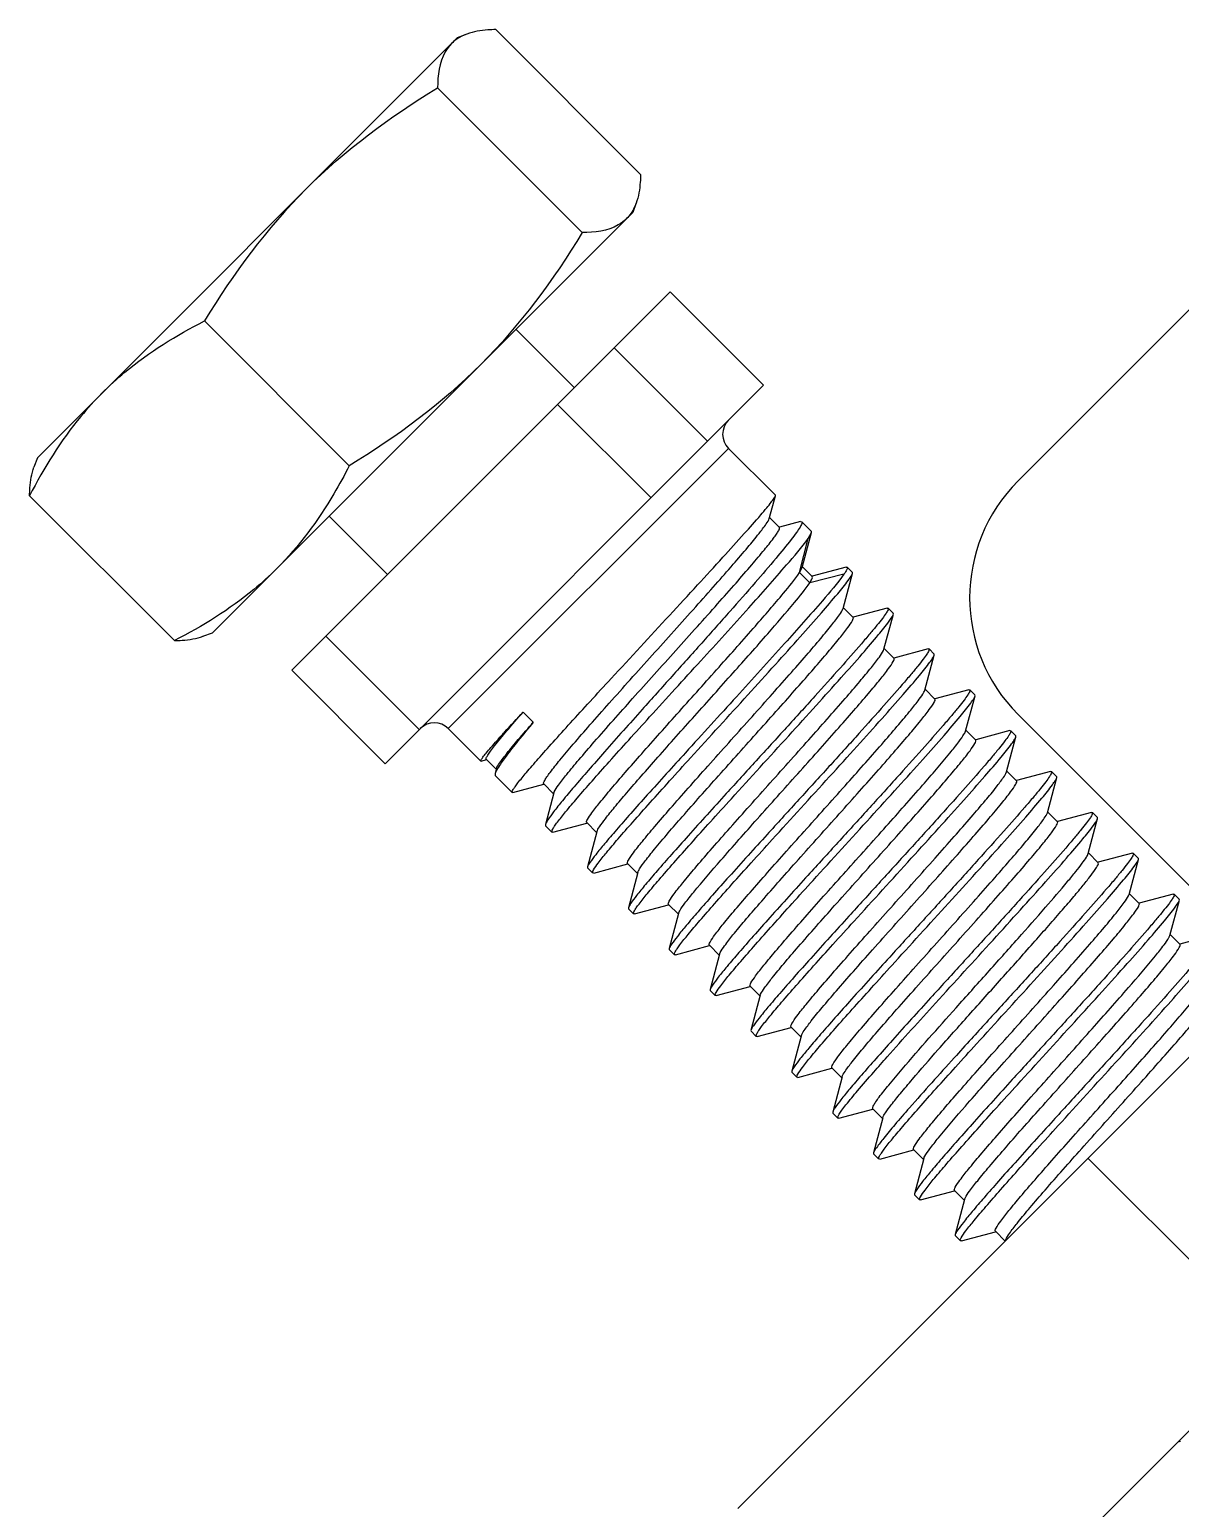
# Model space of a CAD drawing. Extents: x 1247970 to 1725648, y 860327 to 1277876.
# Drawn here: x 1336472.4 to 1336722.9, y 1202907.2 to 1203229.1 of the extents above; entities that cross this region are included whole.
import ezdxf

# ---------------------------------------------------------------- set-up
doc = ezdxf.new("R2010")
doc.units = 0
doc.header["$LTSCALE"] = 1000
doc.header["$MEASUREMENT"] = 0
doc.layers.get('0').update_dxf_attribs({"color": 254})
doc.layers.add('TK', color=4, linetype='Continuous')

# ---------------------------------------------------------------- blocks, each defined once
blk = doc.blocks.new('A$C63786A89')
at = {"linetype": 'Continuous'}
for p, q in [((3548.52, 10583.64), (3550.6, 10584.4)), ((3556.83, 10585.34), (3588.34, 10553.82)), ((3548.52, 10583.64), (3457.04, 10492.16)), ((3544.15, 10572.66), (3575.67, 10541.15)), ((3609.51, 10263.45), (3898.13, 10552.06)), ((3736.96, 10553.53), (3670.52, 10487.09)), ((3586.64, 10545.52), (3495.16, 10454.04)), ((3587.4, 10547.6), (3586.64, 10545.52)), ((3512.42, 10445.88), (3594.8, 10528.27)), ((3594.8, 10528.27), (3615.13, 10507.94)), ((3493.4, 10521.92), (3524.92, 10490.4)), ((3561.23, 10520.11), (3573.94, 10507.4)), ((3582.6, 10516.07), (3602.93, 10495.74)), ((3532.74, 10425.55), (3615.13, 10507.94)), ((3570.29, 10503.76), (3590.62, 10483.43)), ((3546.49, 10433.2), (3607.48, 10494.19)), ((3617.69, 10483.98), (3607.48, 10494.19)), ((3457.04, 10492.16), (3456.28, 10490.08)), ((3455.34, 10483.86), (3486.86, 10452.34)), ((3616.42, 10479.12), (3617.7, 10483.86)), ((3617.7, 10483.86), (3617.69, 10483.98)), ((3520.57, 10479.45), (3533.28, 10466.74)), ((3616.37, 10478.94), (3616.42, 10479.12)), ((3618.58, 10476.96), (3616.42, 10479.12)), ((3623.13, 10478.24), (3618.56, 10477.03)), ((3623.13, 10478.24), (3623.45, 10478.22)), ((3625.57, 10476.1), (3623.45, 10478.22)), ((3622.96, 10467.17), (3624.84, 10474.59)), ((3623.54, 10468.25), (3625.59, 10475.89)), ((3624.84, 10474.59), (3625.59, 10475.89)), ((3625.59, 10475.89), (3625.57, 10476.1)), ((3650.17, 10222.79), (3904.33, 10476.95)), ((3622.96, 10467.17), (3623.54, 10468.25)), ((3625.74, 10466.28), (3623.59, 10468.43)), ((3633.14, 10468.33), (3625.72, 10466.36)), ((3633.14, 10468.33), (3633.36, 10468.31)), ((3634.47, 10467.2), (3633.36, 10468.31)), ((3625.18, 10464.94), (3622.96, 10467.17)), ((3632.62, 10466.81), (3625.18, 10464.94)), ((3632.43, 10459.35), (3634.48, 10466.99)), ((3634.48, 10466.99), (3634.47, 10467.2)), ((3632.4, 10459.25), (3632.43, 10459.35)), ((3634.64, 10457.38), (3632.48, 10459.53)), ((3642.04, 10459.43), (3634.61, 10457.46)), ((3642.04, 10459.43), (3642.25, 10459.42)), ((3643.36, 10458.31), (3642.25, 10459.42)), ((3641.32, 10450.45), (3643.38, 10458.1)), ((3643.38, 10458.1), (3643.36, 10458.31)), ((3493.08, 10453.28), (3495.16, 10454.04)), ((3519.84, 10453.31), (3540.17, 10432.98)), ((3641.23, 10450.2), (3641.32, 10450.45)), ((3643.53, 10448.48), (3641.37, 10450.64)), ((3650.93, 10450.54), (3643.51, 10448.56)), ((3650.22, 10441.56), (3652.27, 10449.2)), ((3650.93, 10450.54), (3651.15, 10450.52)), ((3652.26, 10449.42), (3651.15, 10450.52)), ((3652.27, 10449.2), (3652.26, 10449.41)), ((3512.42, 10445.88), (3532.74, 10425.55)), ((3652.42, 10439.59), (3650.27, 10441.75)), ((3659.83, 10441.65), (3652.4, 10439.67)), ((3659.11, 10432.67), (3661.16, 10440.31)), ((3659.83, 10441.65), (3660.04, 10441.63)), ((3661.15, 10440.52), (3660.04, 10441.63)), ((3661.16, 10440.31), (3661.15, 10440.52)), ((3562.78, 10436.8), (3565, 10434.57)), ((3670.52, 10436.26), (3721.34, 10385.44)), ((3553.55, 10426.14), (3546.49, 10433.2)), ((3661.32, 10430.69), (3659.16, 10432.85)), ((3668.72, 10432.75), (3661.3, 10430.77)), ((3668.72, 10432.75), (3668.93, 10432.74)), ((3670.04, 10431.63), (3668.93, 10432.74)), ((3668.01, 10423.77), (3670.06, 10431.41)), ((3670.06, 10431.41), (3670.04, 10431.63)), ((3553.64, 10426.13), (3554.78, 10426.44)), ((3554.76, 10426.51), (3556.93, 10424.34)), ((3553.64, 10426.13), (3553.55, 10426.14)), ((3556.97, 10424.5), (3556.67, 10423.39)), ((3556.67, 10423.39), (3556.7, 10422.99)), ((3670.21, 10421.8), (3668.06, 10423.96)), ((3677.62, 10423.86), (3670.19, 10421.88)), ((3677.62, 10423.86), (3677.83, 10423.84)), ((3678.94, 10422.73), (3677.83, 10423.84)), ((3560.4, 10419.29), (3556.7, 10422.99)), ((3560.57, 10419.28), (3567.28, 10421.08)), ((3567.26, 10421.16), (3569.42, 10419)), ((3676.9, 10414.88), (3678.95, 10422.52)), ((3678.95, 10422.52), (3678.94, 10422.73)), ((3560.57, 10419.28), (3560.4, 10419.29)), ((3569.46, 10419.18), (3567.63, 10412.3)), ((3569.46, 10419.18), (3569.54, 10419.4)), ((3679.11, 10412.91), (3676.95, 10415.06)), ((3686.51, 10414.96), (3679.09, 10412.99)), ((3685.8, 10405.98), (3687.85, 10413.62)), ((3686.51, 10414.96), (3686.72, 10414.95)), ((3687.83, 10413.84), (3686.72, 10414.95)), ((3687.85, 10413.62), (3687.83, 10413.84)), ((3567.63, 10412.3), (3567.65, 10412.04)), ((3569.03, 10410.66), (3567.65, 10412.04)), ((3569.24, 10410.65), (3576.65, 10412.64)), ((3576.63, 10412.72), (3578.79, 10410.56)), ((3578.84, 10410.74), (3576.8, 10403.09)), ((3578.14, 10401.75), (3585.55, 10403.74)), ((3585.53, 10403.82), (3587.68, 10401.67)), ((3688, 10404.01), (3685.85, 10406.17)), ((3695.41, 10406.07), (3687.98, 10404.09)), ((3694.69, 10397.09), (3696.74, 10404.73)), ((3695.41, 10406.07), (3695.62, 10406.05)), ((3696.73, 10404.94), (3695.62, 10406.05)), ((3696.74, 10404.73), (3696.73, 10404.94)), ((3576.8, 10403.09), (3576.81, 10402.88)), ((3577.92, 10401.77), (3576.82, 10402.88)), ((3578.14, 10401.75), (3577.92, 10401.77)), ((3587.73, 10401.85), (3585.69, 10394.19)), ((3696.9, 10395.12), (3694.74, 10397.27)), ((3585.69, 10394.19), (3585.71, 10393.98)), ((3587.03, 10392.86), (3594.44, 10394.85)), ((3594.42, 10394.93), (3596.58, 10392.77)), ((3704.3, 10397.17), (3696.87, 10395.2)), ((3703.58, 10388.19), (3705.64, 10395.84)), ((3704.3, 10397.17), (3704.51, 10397.16)), ((3705.62, 10396.05), (3704.51, 10397.16)), ((3705.64, 10395.84), (3705.62, 10396.05)), ((3586.82, 10392.87), (3585.71, 10393.98)), ((3587.03, 10392.86), (3586.82, 10392.87)), ((3596.63, 10392.95), (3594.59, 10385.3)), ((3705.79, 10386.22), (3703.63, 10388.38)), ((3713.19, 10388.28), (3705.77, 10386.3)), ((3594.59, 10385.3), (3594.6, 10385.09)), ((3595.71, 10383.98), (3594.6, 10385.09)), ((3595.93, 10383.96), (3603.34, 10385.95)), ((3603.32, 10386.03), (3605.47, 10383.88)), ((3595.93, 10383.96), (3595.71, 10383.98)), ((3605.52, 10384.06), (3603.48, 10376.4)), ((3603.48, 10376.4), (3603.5, 10376.19)), ((3604.61, 10375.08), (3603.5, 10376.19)), ((3604.82, 10375.07), (3604.61, 10375.08)), ((3604.82, 10375.07), (3612.23, 10377.06)), ((3612.21, 10377.14), (3614.37, 10374.98)), ((3614.41, 10375.17), (3612.38, 10367.51)), ((3614.41, 10375.17), (3614.48, 10375.36)), ((3612.38, 10367.51), (3612.39, 10367.3)), ((3613.5, 10366.19), (3612.39, 10367.3)), ((3613.71, 10366.17), (3613.5, 10366.19)), ((3613.71, 10366.17), (3621.13, 10368.16)), ((3621.1, 10368.24), (3623.26, 10366.09)), ((3623.31, 10366.27), (3621.27, 10358.62)), ((3622.61, 10357.28), (3630.02, 10359.27)), ((3630, 10359.35), (3632.15, 10357.19)), ((3621.27, 10358.62), (3621.29, 10358.4)), ((3622.4, 10357.3), (3621.29, 10358.4)), ((3622.61, 10357.28), (3622.4, 10357.3)), ((3632.2, 10357.38), (3630.17, 10349.72)), ((3630.17, 10349.72), (3630.18, 10349.51)), ((3631.29, 10348.4), (3630.18, 10349.51)), ((3631.5, 10348.39), (3638.91, 10350.38)), ((3638.89, 10350.46), (3641.05, 10348.3)), ((3631.5, 10348.39), (3631.29, 10348.4)), ((3641.1, 10348.48), (3639.06, 10340.83)), ((3639.06, 10340.83), (3639.08, 10340.62)), ((3640.18, 10339.51), (3639.08, 10340.62)), ((3640.4, 10339.49), (3640.18, 10339.51)), ((3640.4, 10339.49), (3647.81, 10341.48)), ((3647.79, 10341.56), (3649.94, 10339.41)), ((3649.99, 10339.59), (3647.95, 10331.93)), ((3726.41, 10299.02), (3685.75, 10339.68)), ((3647.95, 10331.93), (3647.97, 10331.72)), ((3649.08, 10330.61), (3647.97, 10331.72)), ((3649.29, 10330.6), (3649.08, 10330.61)), ((3649.29, 10330.6), (3656.7, 10332.59)), ((3656.68, 10332.67), (3658.84, 10330.51)), ((3658.89, 10330.69), (3656.85, 10323.04)), ((3658.19, 10321.7), (3665.6, 10323.69)), ((3665.58, 10323.77), (3667.71, 10321.64)), ((3656.85, 10323.04), (3656.86, 10322.83)), ((3657.97, 10321.72), (3656.86, 10322.83)), ((3658.19, 10321.7), (3657.97, 10321.72)), ((3667.78, 10321.8), (3667.83, 10321.95)), ((3705.34, 10277.95), (3705.9, 10278.1))]:
    blk.add_line(p, q, dxfattribs=at)
for centre, radius, start, end in [((3610.53, 10497.24), 4.31, 135, 225), ((3695.93, 10461.68), 35.94, 135, 225), ((3543.44, 10430.15), 4.31, 45, 135)]:
    blk.add_arc(centre, radius, start, end, dxfattribs=at)
for points, knots in [([(3550.55, 10584.38), (3550.23, 10584.26), (3549, 10583.76), (3547.88, 10583), (3547.19, 10582.3)], [0, 0, 0, 0, 0.261173, 1, 1, 1, 1]), ([(3556.83, 10585.34), (3556.25, 10585.34), (3554.14, 10585.25), (3552, 10584.91), (3550.55, 10584.38)], [0, 0, 0, 0, 0.270862, 1, 1, 1, 1]), ([(3547.19, 10582.3), (3546.65, 10581.77), (3544.58, 10578.97), (3544.19, 10575.33), (3544.15, 10572.66)], [0, 0, 0, 0, 0.22235, 1, 1, 1, 1]), ([(3588.34, 10553.82), (3588.34, 10553.25), (3588.25, 10551.13), (3587.91, 10549), (3587.38, 10547.55)], [0, 0, 0, 0, 0.270862, 1, 1, 1, 1]), ([(3587.38, 10547.55), (3587.26, 10547.23), (3586.76, 10546), (3586, 10544.88), (3585.3, 10544.19)], [0, 0, 0, 0, 0.261173, 1, 1, 1, 1]), ([(3585.3, 10544.19), (3584.77, 10543.65), (3581.97, 10541.58), (3578.33, 10541.18), (3575.67, 10541.15)], [0, 0, 0, 0, 0.22235, 1, 1, 1, 1]), ([(3471.07, 10506.19), (3472.67, 10507.79), (3479.44, 10513.94), (3487.29, 10518.8), (3493.4, 10521.92)], [0, 0, 0, 0, 0.248254, 1, 1, 1, 1]), ([(3471.07, 10506.19), (3469.47, 10504.59), (3463.32, 10497.82), (3458.46, 10489.97), (3455.34, 10483.86)], [0, 0, 0, 0, 0.248254, 1, 1, 1, 1]), ([(3455.34, 10483.86), (3455.35, 10484.43), (3455.43, 10486.55), (3455.77, 10488.68), (3456.3, 10490.13)], [0, 0, 0, 0, 0.270862, 1, 1, 1, 1]), ([(3524.92, 10490.4), (3523.87, 10488.35), (3519.51, 10480.33), (3514.01, 10472.89), (3509.19, 10468.07)], [0, 0, 0, 0, 0.25305, 1, 1, 1, 1]), ([(3581.95, 10444.09), (3586.18, 10448.68), (3592.46, 10455.46), (3600.58, 10464.25), (3606.01, 10470.17), (3610.6, 10475.24), (3613.78, 10478.83), (3615.72, 10481.12), (3616.71, 10482.34), (3617.33, 10483.2), (3617.65, 10483.67), (3617.7, 10483.86)], [0, 0, 0, 0, 0.350119, 0.518183, 0.670792, 0.80069, 0.901712, 0.939847, 0.96911, 0.98919, 1, 1, 1, 1]), ([(3567.26, 10421.16), (3567.2, 10421.22), (3567.26, 10421.55), (3567.52, 10422.02), (3568.01, 10422.79), (3569.09, 10424.25), (3571.01, 10426.64), (3573.91, 10430.06), (3577.5, 10434.19), (3581.64, 10438.86), (3586.16, 10443.91), (3592.45, 10450.91), (3598.66, 10457.81), (3604.54, 10464.41), (3608.33, 10468.72), (3611.48, 10472.4), (3613.92, 10475.31), (3615.45, 10477.39), (3616.25, 10478.5), (3616.37, 10478.94)], [0, 0, 0, 0, 0.003459, 0.010831, 0.022552, 0.038611, 0.0832, 0.143022, 0.215863, 0.299017, 0.389412, 0.483732, 0.670424, 0.756089, 0.83251, 0.897021, 0.947417, 0.982048, 1, 1, 1, 1]), ([(3623.45, 10478.22), (3623.54, 10478.13), (3623.4, 10477.62), (3622.99, 10476.92), (3622.2, 10475.73), (3620.49, 10473.47), (3617.48, 10469.82), (3613.02, 10464.62), (3607.61, 10458.48), (3601.55, 10451.68), (3595.17, 10444.57), (3590.85, 10439.75), (3588.69, 10437.35)], [0, 0, 0, 0, 0.00729, 0.023491, 0.049387, 0.084832, 0.182679, 0.312272, 0.467071, 0.639216, 0.819925, 1, 1, 1, 1]), ([(3569.54, 10419.4), (3569.77, 10419.92), (3570.69, 10421.2), (3572.49, 10423.52), (3575.12, 10426.66), (3579.88, 10432.17), (3586.94, 10440.1), (3594.45, 10448.44), (3600.63, 10455.31), (3605, 10460.2), (3608.96, 10464.68), (3612.36, 10468.6), (3615.09, 10471.83), (3616.88, 10474.07), (3617.89, 10475.44), (3618.34, 10476.16), (3618.58, 10476.59), (3618.64, 10476.9), (3618.58, 10476.96)], [0, 0, 0, 0, 0.022597, 0.061854, 0.116478, 0.184513, 0.350625, 0.536644, 0.628982, 0.71656, 0.796358, 0.86566, 0.922145, 0.963971, 0.978972, 0.989897, 0.996763, 1, 1, 1, 1]), ([(3590.32, 10435.72), (3594.03, 10439.79), (3601.24, 10447.7), (3611.24, 10458.68), (3619.06, 10467.55), (3623.41, 10472.57), (3624.84, 10474.59)], [0, 0, 0, 0, 0.317573, 0.617842, 0.85691, 1, 1, 1, 1]), ([(3633.36, 10468.31), (3633.47, 10468.2), (3633.1, 10467.52), (3632.86, 10467.14), (3632.62, 10466.81)], [0, 0, 0, 0, 0.284271, 1, 1, 1, 1]), ([(3509.19, 10468.07), (3507.59, 10466.47), (3500.82, 10460.31), (3492.97, 10455.46), (3486.86, 10452.34)], [0, 0, 0, 0, 0.248254, 1, 1, 1, 1]), ([(3576.63, 10412.72), (3576.58, 10412.77), (3576.61, 10413.05), (3576.97, 10413.75), (3577.96, 10415.18), (3579.69, 10417.36), (3582.12, 10420.29), (3585.16, 10423.82), (3588.71, 10427.86), (3592.64, 10432.29), (3598.26, 10438.58), (3605.21, 10446.33), (3612.82, 10454.87), (3618.69, 10461.7), (3621.91, 10465.58), (3622.96, 10467.17)], [0, 0, 0, 0, 0.003229, 0.009818, 0.034461, 0.074131, 0.127679, 0.193435, 0.269313, 0.352894, 0.44151, 0.62244, 0.789143, 0.920497, 1, 1, 1, 1]), ([(3578.84, 10410.74), (3578.94, 10411.13), (3579.59, 10412.09), (3580.87, 10413.85), (3582.88, 10416.31), (3585.48, 10419.39), (3588.62, 10423.01), (3593.56, 10428.61), (3600.24, 10436.09), (3608.25, 10445.03), (3615.53, 10453.21), (3621.12, 10459.73), (3624.18, 10463.43), (3625.18, 10464.94)], [0, 0, 0, 0, 0.016663, 0.047692, 0.09239, 0.149487, 0.2173, 0.293813, 0.463619, 0.63876, 0.798451, 0.923769, 1, 1, 1, 1]), ([(3632.62, 10466.81), (3631.19, 10464.78), (3626.85, 10459.76), (3619.03, 10450.9), (3609.03, 10439.92), (3601.81, 10432), (3598.11, 10427.93)], [0, 0, 0, 0, 0.14309, 0.382158, 0.682427, 1, 1, 1, 1]), ([(3599.22, 10426.82), (3603.38, 10431.4), (3609.55, 10438.16), (3617.53, 10446.94), (3622.87, 10452.88), (3627.41, 10458), (3630.89, 10462.08), (3633.08, 10464.74), (3634.11, 10466.25), (3634.42, 10466.78), (3634.48, 10466.99)], [0, 0, 0, 0, 0.346732, 0.513455, 0.665275, 0.795127, 0.896989, 0.966206, 0.987594, 1, 1, 1, 1]), ([(3625.18, 10464.94), (3625.37, 10465.23), (3625.59, 10465.58), (3625.85, 10466.17), (3625.74, 10466.28)], [0, 0, 0, 0, 0.705651, 1, 1, 1, 1]), ([(3585.53, 10403.82), (3585.47, 10403.88), (3585.52, 10404.19), (3585.92, 10404.94), (3587.03, 10406.52), (3588.95, 10408.92), (3591.64, 10412.13), (3594.97, 10415.98), (3598.84, 10420.37), (3603.08, 10425.13), (3609.03, 10431.79), (3614.95, 10438.39), (3620.59, 10444.74), (3624.28, 10448.95), (3627.38, 10452.57), (3629.81, 10455.49), (3631.41, 10457.62), (3632.23, 10458.78), (3632.4, 10459.25)], [0, 0, 0, 0, 0.003422, 0.010566, 0.037398, 0.080541, 0.138586, 0.209513, 0.290822, 0.379637, 0.472809, 0.658962, 0.745341, 0.823107, 0.88951, 0.942219, 0.979421, 1, 1, 1, 1]), ([(3642.25, 10459.42), (3642.34, 10459.33), (3642.13, 10458.85), (3641.73, 10458.2), (3640.88, 10457.03), (3639.72, 10455.57), (3638.19, 10453.73), (3635.55, 10450.63), (3631.55, 10446.09), (3626.08, 10440.01), (3619.97, 10433.27), (3613.53, 10426.21), (3609.17, 10421.43), (3607, 10419.04)], [0, 0, 0, 0, 0.006655, 0.022604, 0.048376, 0.083764, 0.128363, 0.181623, 0.311335, 0.466328, 0.638709, 0.819671, 1, 1, 1, 1]), ([(3588.13, 10402.65), (3588.51, 10403.26), (3589.58, 10404.7), (3592.63, 10408.5), (3597.97, 10414.66), (3605.56, 10423.21), (3612.58, 10431.03), (3618.27, 10437.4), (3622.28, 10441.91), (3625.9, 10446.03), (3629, 10449.64), (3631.49, 10452.63), (3633.27, 10454.86), (3634.28, 10456.33), (3634.65, 10457.04), (3634.69, 10457.32), (3634.64, 10457.38)], [0, 0, 0, 0, 0.029846, 0.074702, 0.203394, 0.369574, 0.551671, 0.641288, 0.726015, 0.803077, 0.869958, 0.924482, 0.964905, 0.990021, 0.99673, 1, 1, 1, 1]), ([(3608.11, 10417.93), (3612.27, 10422.5), (3618.44, 10429.26), (3626.42, 10438.05), (3631.77, 10443.99), (3636.3, 10449.11), (3639.79, 10453.18), (3641.97, 10455.85), (3643.01, 10457.35), (3643.32, 10457.88), (3643.38, 10458.1)], [0, 0, 0, 0, 0.346732, 0.513452, 0.665274, 0.79513, 0.896993, 0.966207, 0.987594, 1, 1, 1, 1]), ([(3486.86, 10452.34), (3487.43, 10452.34), (3489.55, 10452.43), (3491.68, 10452.77), (3493.13, 10453.3)], [0, 0, 0, 0, 0.270862, 1, 1, 1, 1]), ([(3594.42, 10394.93), (3594.36, 10394.98), (3594.41, 10395.29), (3594.81, 10396.03), (3595.89, 10397.57), (3597.77, 10399.93), (3600.4, 10403.08), (3603.67, 10406.86), (3607.47, 10411.17), (3611.65, 10415.87), (3617.53, 10422.45), (3624.67, 10430.41), (3631.37, 10437.96), (3635.88, 10443.22), (3638.39, 10446.21), (3640.11, 10448.45), (3640.99, 10449.69), (3641.23, 10450.2)], [0, 0, 0, 0, 0.003379, 0.010396, 0.036736, 0.079099, 0.136135, 0.205904, 0.286001, 0.373651, 0.465813, 0.650831, 0.815583, 0.883085, 0.937444, 0.976819, 1, 1, 1, 1]), ([(3651.15, 10450.52), (3651.23, 10450.44), (3651.03, 10449.95), (3650.62, 10449.3), (3649.78, 10448.14), (3648.62, 10446.68), (3647.09, 10444.83), (3644.44, 10441.74), (3640.44, 10437.2), (3634.98, 10431.11), (3628.86, 10424.37), (3622.42, 10417.31), (3618.07, 10412.53), (3615.9, 10410.14)], [0, 0, 0, 0, 0.006651, 0.022595, 0.048362, 0.083745, 0.12834, 0.1816, 0.311315, 0.466314, 0.638697, 0.819663, 1, 1, 1, 1]), ([(3617.01, 10409.03), (3621.17, 10413.61), (3627.34, 10420.37), (3635.31, 10429.15), (3640.66, 10435.1), (3645.2, 10440.22), (3648.68, 10444.29), (3650.86, 10446.95), (3651.9, 10448.46), (3652.21, 10448.99), (3652.27, 10449.2)], [0, 0, 0, 0, 0.346742, 0.513465, 0.665282, 0.795135, 0.896996, 0.966208, 0.987595, 1, 1, 1, 1]), ([(3596.89, 10393.53), (3597.22, 10394.1), (3598.21, 10395.47), (3601.15, 10399.17), (3606.43, 10405.26), (3614.01, 10413.82), (3621.07, 10421.69), (3626.84, 10428.14), (3630.91, 10432.72), (3634.6, 10436.92), (3637.77, 10440.59), (3640.31, 10443.64), (3642.13, 10445.92), (3643.16, 10447.41), (3643.54, 10448.13), (3643.59, 10448.43), (3643.53, 10448.48)], [0, 0, 0, 0, 0.027356, 0.070178, 0.196347, 0.362014, 0.545205, 0.635768, 0.721577, 0.799762, 0.86771, 0.923162, 0.964301, 0.989868, 0.99669, 1, 1, 1, 1]), ([(3560.4, 10419.29), (3560.35, 10419.34), (3560.43, 10419.61), (3560.65, 10419.99), (3561.08, 10420.63), (3562.02, 10421.86), (3563.7, 10423.89), (3566.26, 10426.83), (3569.47, 10430.44), (3573.24, 10434.6), (3577.46, 10439.22), (3580.42, 10442.43), (3581.95, 10444.09)], [0, 0, 0, 0, 0.006349, 0.020563, 0.043389, 0.074837, 0.162857, 0.282397, 0.430243, 0.602357, 0.794039, 1, 1, 1, 1]), ([(3603.32, 10386.03), (3603.26, 10386.09), (3603.3, 10386.39), (3603.69, 10387.11), (3604.74, 10388.63), (3606.58, 10390.94), (3609.16, 10394.03), (3612.37, 10397.74), (3616.1, 10401.98), (3620.21, 10406.61), (3626.03, 10413.11), (3633.12, 10421.02), (3639.81, 10428.56), (3644.38, 10433.85), (3646.95, 10436.92), (3648.78, 10439.25), (3649.74, 10440.57), (3650.03, 10441.12)], [0, 0, 0, 0, 0.003336, 0.010233, 0.036096, 0.077704, 0.133763, 0.202409, 0.281328, 0.367844, 0.459022, 0.642919, 0.808241, 0.876802, 0.932761, 0.974256, 1, 1, 1, 1]), ([(3605.67, 10384.43), (3605.95, 10384.96), (3606.87, 10386.26), (3608.67, 10388.56), (3611.22, 10391.6), (3615.77, 10396.88), (3622.46, 10404.42), (3629.57, 10412.35), (3635.41, 10418.88), (3639.55, 10423.53), (3643.3, 10427.8), (3646.53, 10431.54), (3649.13, 10434.65), (3650.98, 10436.98), (3652.05, 10438.5), (3652.44, 10439.23), (3652.48, 10439.53), (3652.42, 10439.59)], [0, 0, 0, 0, 0.024821, 0.065556, 0.120941, 0.189123, 0.354243, 0.538544, 0.630075, 0.716999, 0.796339, 0.865388, 0.921797, 0.963675, 0.989709, 0.996648, 1, 1, 1, 1]), ([(3660.04, 10441.63), (3660.12, 10441.55), (3659.92, 10441.06), (3659.51, 10440.41), (3658.67, 10439.24), (3657.51, 10437.78), (3655.98, 10435.94), (3653.34, 10432.84), (3649.33, 10428.3), (3643.87, 10422.22), (3637.75, 10415.48), (3631.32, 10408.42), (3626.96, 10403.64), (3624.79, 10401.25)], [0, 0, 0, 0, 0.006667, 0.022629, 0.048411, 0.083806, 0.128409, 0.181673, 0.311386, 0.466369, 0.638735, 0.819685, 1, 1, 1, 1]), ([(3625.9, 10400.14), (3630.06, 10404.71), (3636.23, 10411.48), (3644.21, 10420.26), (3649.56, 10426.2), (3654.09, 10431.32), (3657.58, 10435.4), (3659.76, 10438.06), (3660.8, 10439.57), (3661.11, 10440.09), (3661.16, 10440.31)], [0, 0, 0, 0, 0.346729, 0.513452, 0.665273, 0.795127, 0.896989, 0.966206, 0.987594, 1, 1, 1, 1]), ([(3553.55, 10426.14), (3553.49, 10426.2), (3553.75, 10426.58), (3554.07, 10427.07), (3554.85, 10428.01), (3555.87, 10429.2), (3557.21, 10430.72), (3559.53, 10433.29), (3561.43, 10435.34), (3562.78, 10436.8)], [0, 0, 0, 0, 0.018878, 0.068916, 0.150826, 0.263937, 0.407062, 0.578714, 1, 1, 1, 1]), ([(3554.76, 10426.51), (3554.69, 10426.58), (3554.82, 10426.97), (3555.13, 10427.5), (3555.76, 10428.42), (3557.11, 10430.16), (3559.48, 10433.01), (3561.57, 10435.42), (3562.78, 10436.8)], [0, 0, 0, 0, 0.022497, 0.073733, 0.155945, 0.268763, 0.581618, 1, 1, 1, 1]), ([(3588.69, 10437.35), (3585.96, 10434.29), (3582.03, 10429.89), (3577.1, 10424.27), (3574.03, 10420.72), (3571.51, 10417.71), (3569.58, 10415.33), (3568.35, 10413.61), (3567.73, 10412.67), (3567.63, 10412.3)], [0, 0, 0, 0, 0.375078, 0.540028, 0.684568, 0.805261, 0.899295, 0.964563, 1, 1, 1, 1]), ([(3565, 10434.57), (3563.88, 10433.23), (3561.88, 10430.8), (3559.31, 10427.57), (3557.65, 10425.22), (3556.81, 10423.91), (3556.67, 10423.39)], [0, 0, 0, 0, 0.376713, 0.674345, 0.883812, 1, 1, 1, 1]), ([(3556.97, 10424.5), (3557.09, 10424.94), (3557.91, 10426.05), (3559.47, 10428.14), (3561.97, 10431.09), (3563.91, 10433.32), (3565, 10434.57)], [0, 0, 0, 0, 0.105343, 0.311665, 0.613119, 1, 1, 1, 1]), ([(3569.03, 10410.66), (3568.98, 10410.71), (3569.03, 10411), (3569.25, 10411.39), (3569.67, 10412.04), (3570.59, 10413.3), (3572.24, 10415.35), (3574.77, 10418.33), (3577.95, 10421.96), (3581.68, 10426.16), (3585.87, 10430.81), (3588.8, 10434.04), (3590.32, 10435.72)], [0, 0, 0, 0, 0.006771, 0.021181, 0.04412, 0.075632, 0.16369, 0.283183, 0.430908, 0.602844, 0.794296, 1, 1, 1, 1]), ([(3668.93, 10432.74), (3669.02, 10432.65), (3668.81, 10432.16), (3668.41, 10431.51), (3667.57, 10430.35), (3666.4, 10428.89), (3664.88, 10427.04), (3662.23, 10423.95), (3658.23, 10419.41), (3652.76, 10413.32), (3646.65, 10406.58), (3640.21, 10399.52), (3635.86, 10394.74), (3633.69, 10392.35)], [0, 0, 0, 0, 0.006649, 0.022593, 0.04836, 0.083744, 0.12834, 0.181598, 0.311311, 0.466309, 0.638695, 0.819663, 1, 1, 1, 1]), ([(3612.21, 10377.14), (3612.15, 10377.19), (3612.19, 10377.48), (3612.57, 10378.2), (3613.6, 10379.68), (3615.4, 10381.95), (3617.92, 10384.98), (3621.07, 10388.62), (3624.73, 10392.79), (3628.78, 10397.35), (3634.52, 10403.77), (3641.57, 10411.62), (3649.16, 10420.18), (3654.45, 10426.3), (3657.44, 10430.03), (3658.46, 10431.43), (3658.8, 10432.02)], [0, 0, 0, 0, 0.003295, 0.010076, 0.035478, 0.076355, 0.131468, 0.199026, 0.276801, 0.362215, 0.452433, 0.635226, 0.801083, 0.928174, 0.971737, 1, 1, 1, 1]), ([(3614.48, 10375.36), (3614.7, 10375.86), (3615.56, 10377.07), (3617.24, 10379.27), (3619.71, 10382.24), (3624.21, 10387.48), (3630.91, 10395.04), (3638.06, 10403.01), (3643.97, 10409.62), (3648.18, 10414.34), (3652, 10418.68), (3655.29, 10422.49), (3657.95, 10425.66), (3659.84, 10428.03), (3660.93, 10429.59), (3661.33, 10430.33), (3661.38, 10430.64), (3661.32, 10430.69)], [0, 0, 0, 0, 0.022244, 0.060839, 0.114606, 0.181715, 0.346252, 0.531679, 0.624204, 0.712272, 0.792803, 0.862987, 0.920385, 0.963027, 0.989543, 0.996606, 1, 1, 1, 1]), ([(3634.8, 10391.24), (3638.95, 10395.82), (3645.13, 10402.58), (3653.1, 10411.36), (3658.45, 10417.31), (3662.99, 10422.43), (3666.47, 10426.5), (3668.65, 10429.17), (3669.69, 10430.67), (3670, 10431.2), (3670.06, 10431.41)], [0, 0, 0, 0, 0.346736, 0.513457, 0.665278, 0.795134, 0.896995, 0.966207, 0.987595, 1, 1, 1, 1]), ([(3658.8, 10432.02), (3658.84, 10432.08), (3658.96, 10432.29), (3659.07, 10432.51), (3659.11, 10432.67)], [0, 0, 0, 0, 0.314049, 1, 1, 1, 1]), ([(3598.11, 10427.93), (3595.34, 10424.88), (3591.35, 10420.48), (3586.35, 10414.87), (3583.24, 10411.34), (3580.7, 10408.36), (3578.75, 10406.01), (3577.52, 10404.34), (3576.89, 10403.44), (3576.8, 10403.09)], [0, 0, 0, 0, 0.377471, 0.543197, 0.688119, 0.808734, 0.902176, 0.966298, 1, 1, 1, 1]), ([(3577.92, 10401.77), (3577.87, 10401.82), (3577.93, 10402.1), (3578.3, 10402.78), (3579.34, 10404.23), (3581.13, 10406.45), (3583.66, 10409.43), (3586.84, 10413.07), (3590.58, 10417.26), (3594.76, 10421.91), (3597.7, 10425.15), (3599.22, 10426.82)], [0, 0, 0, 0, 0.006752, 0.02114, 0.075534, 0.163574, 0.283062, 0.430797, 0.602759, 0.794252, 1, 1, 1, 1]), ([(3621.1, 10368.24), (3621.04, 10368.3), (3621.1, 10368.62), (3621.51, 10369.38), (3622.63, 10370.98), (3624.58, 10373.41), (3627.31, 10376.66), (3630.69, 10380.56), (3634.6, 10385), (3638.89, 10389.82), (3644.89, 10396.52), (3650.84, 10403.16), (3656.49, 10409.53), (3660.16, 10413.72), (3663.22, 10417.31), (3665.6, 10420.17), (3667.11, 10422.23), (3667.89, 10423.33), (3668.01, 10423.77)], [0, 0, 0, 0, 0.003453, 0.010691, 0.037881, 0.081592, 0.14037, 0.212138, 0.294327, 0.383985, 0.477885, 0.664852, 0.751185, 0.82854, 0.894141, 0.945651, 0.981282, 1, 1, 1, 1]), ([(3677.83, 10423.84), (3677.91, 10423.76), (3677.71, 10423.27), (3677.3, 10422.62), (3676.46, 10421.46), (3675.3, 10419.99), (3673.77, 10418.15), (3671.13, 10415.06), (3667.12, 10410.52), (3661.66, 10404.43), (3655.54, 10397.69), (3649.11, 10390.63), (3644.75, 10385.85), (3642.58, 10383.46)], [0, 0, 0, 0, 0.006656, 0.022605, 0.048376, 0.083762, 0.128359, 0.181619, 0.311334, 0.466329, 0.638707, 0.819669, 1, 1, 1, 1]), ([(3623.31, 10366.27), (3623.43, 10366.71), (3624.21, 10367.82), (3625.71, 10369.87), (3628.09, 10372.73), (3631.15, 10376.32), (3634.82, 10380.5), (3640.47, 10386.88), (3646.42, 10393.52), (3652.42, 10400.22), (3656.71, 10405.04), (3660.62, 10409.48), (3664, 10413.38), (3666.73, 10416.63), (3668.68, 10419.07), (3669.81, 10420.67), (3670.22, 10421.43), (3670.27, 10421.74), (3670.21, 10421.8)], [0, 0, 0, 0, 0.01868, 0.054278, 0.105764, 0.171349, 0.248696, 0.335028, 0.522011, 0.615926, 0.705601, 0.787809, 0.859594, 0.918387, 0.96211, 0.989307, 0.996546, 1, 1, 1, 1]), ([(3643.69, 10382.35), (3647.85, 10386.93), (3654.02, 10393.69), (3662, 10402.47), (3667.34, 10408.41), (3671.88, 10413.53), (3675.37, 10417.61), (3677.55, 10420.27), (3678.58, 10421.78), (3678.9, 10422.31), (3678.95, 10422.52)], [0, 0, 0, 0, 0.346741, 0.513465, 0.665282, 0.795133, 0.896994, 0.966208, 0.987595, 1, 1, 1, 1]), ([(3607, 10419.04), (3604.23, 10415.99), (3600.25, 10411.59), (3595.24, 10405.98), (3592.13, 10402.44), (3589.59, 10399.46), (3587.64, 10397.12), (3586.42, 10395.45), (3585.79, 10394.55), (3585.69, 10394.19)], [0, 0, 0, 0, 0.377475, 0.543201, 0.68812, 0.808733, 0.902175, 0.966298, 1, 1, 1, 1]), ([(3586.82, 10392.87), (3586.77, 10392.93), (3586.82, 10393.21), (3587.04, 10393.6), (3587.46, 10394.26), (3588.38, 10395.51), (3590.03, 10397.56), (3592.56, 10400.54), (3595.73, 10404.17), (3599.47, 10408.37), (3603.66, 10413.02), (3606.59, 10416.25), (3608.11, 10417.93)], [0, 0, 0, 0, 0.006766, 0.021171, 0.044105, 0.075616, 0.163673, 0.283167, 0.430893, 0.602828, 0.794287, 1, 1, 1, 1]), ([(3630, 10359.35), (3629.94, 10359.41), (3629.99, 10359.72), (3630.4, 10360.48), (3631.53, 10362.08), (3633.48, 10364.52), (3636.21, 10367.77), (3639.59, 10371.67), (3643.5, 10376.11), (3647.79, 10380.92), (3653.79, 10387.63), (3659.74, 10394.27), (3665.39, 10400.64), (3669.05, 10404.83), (3672.11, 10408.42), (3674.49, 10411.28), (3676, 10413.33), (3676.78, 10414.44), (3676.9, 10414.88)], [0, 0, 0, 0, 0.003453, 0.010691, 0.03788, 0.081592, 0.14037, 0.212137, 0.294327, 0.383985, 0.477885, 0.664852, 0.751185, 0.82854, 0.894141, 0.945652, 0.981282, 1, 1, 1, 1]), ([(3686.72, 10414.95), (3686.81, 10414.86), (3686.6, 10414.37), (3686.2, 10413.72), (3685.35, 10412.56), (3684.19, 10411.1), (3682.66, 10409.25), (3680.02, 10406.16), (3676.02, 10401.62), (3670.55, 10395.53), (3664.44, 10388.79), (3658, 10381.73), (3653.65, 10376.95), (3651.48, 10374.57)], [0, 0, 0, 0, 0.006666, 0.022627, 0.048408, 0.083802, 0.128406, 0.181669, 0.311381, 0.466364, 0.638732, 0.819683, 1, 1, 1, 1]), ([(3652.58, 10373.46), (3656.74, 10378.03), (3662.92, 10384.79), (3670.89, 10393.57), (3676.24, 10399.52), (3680.78, 10404.64), (3684.26, 10408.71), (3686.44, 10411.38), (3687.48, 10412.88), (3687.79, 10413.41), (3687.85, 10413.62)], [0, 0, 0, 0, 0.346729, 0.51345, 0.665272, 0.795127, 0.896989, 0.966206, 0.987594, 1, 1, 1, 1]), ([(3569.24, 10410.65), (3569.2, 10410.63), (3569.13, 10410.62), (3569.05, 10410.64), (3569.03, 10410.66)], [0, 0, 0, 0, 0.601135, 1, 1, 1, 1]), ([(3632.2, 10357.38), (3632.32, 10357.82), (3633.1, 10358.92), (3634.61, 10360.97), (3636.99, 10363.83), (3640.04, 10367.42), (3643.71, 10371.61), (3649.36, 10377.98), (3655.31, 10384.62), (3661.31, 10391.33), (3665.6, 10396.15), (3669.52, 10400.59), (3672.9, 10404.49), (3675.63, 10407.74), (3677.58, 10410.17), (3678.7, 10411.77), (3679.11, 10412.53), (3679.17, 10412.85), (3679.11, 10412.91)], [0, 0, 0, 0, 0.01868, 0.054279, 0.105765, 0.171349, 0.248696, 0.335028, 0.522011, 0.615926, 0.705601, 0.787809, 0.859593, 0.918386, 0.962109, 0.989307, 0.996546, 1, 1, 1, 1]), ([(3615.9, 10410.14), (3613.13, 10407.09), (3609.14, 10402.69), (3604.14, 10397.09), (3601.03, 10393.55), (3598.48, 10390.57), (3596.54, 10388.22), (3595.31, 10386.55), (3594.68, 10385.65), (3594.59, 10385.3)], [0, 0, 0, 0, 0.377469, 0.54319, 0.688109, 0.808726, 0.902172, 0.966298, 1, 1, 1, 1]), ([(3595.71, 10383.98), (3595.66, 10384.03), (3595.72, 10384.31), (3595.93, 10384.71), (3596.35, 10385.36), (3597.27, 10386.62), (3598.92, 10388.67), (3601.45, 10391.64), (3604.63, 10395.28), (3608.37, 10399.48), (3612.55, 10404.13), (3615.49, 10407.36), (3617.01, 10409.03)], [0, 0, 0, 0, 0.006767, 0.021173, 0.044108, 0.075618, 0.163672, 0.283161, 0.430888, 0.602828, 0.79429, 1, 1, 1, 1]), ([(3645.29, 10359.08), (3649.14, 10363.58), (3655.35, 10370.54), (3663.8, 10379.98), (3670.31, 10387.26), (3676.15, 10393.86), (3680.36, 10398.73), (3683, 10401.94), (3684.38, 10403.7), (3685.28, 10404.98), (3685.72, 10405.69), (3685.8, 10405.98)], [0, 0, 0, 0, 0.286554, 0.451144, 0.612857, 0.758908, 0.877771, 0.923988, 0.960141, 0.985576, 1, 1, 1, 1]), ([(3647.52, 10356.86), (3649.37, 10359.03), (3653.46, 10363.7), (3659.96, 10370.99), (3666.87, 10378.69), (3673.56, 10386.19), (3678.72, 10392.04), (3682.27, 10396.16), (3684.39, 10398.69), (3686.01, 10400.71), (3687.22, 10402.32), (3687.79, 10403.22), (3688.12, 10403.9), (3688, 10404.01)], [0, 0, 0, 0, 0.137738, 0.299104, 0.470269, 0.636529, 0.783614, 0.845932, 0.898929, 0.941483, 0.972724, 0.99211, 1, 1, 1, 1]), ([(3695.62, 10406.05), (3695.7, 10405.97), (3695.5, 10405.48), (3695.09, 10404.83), (3694.25, 10403.67), (3693.09, 10402.21), (3691.56, 10400.36), (3688.92, 10397.27), (3684.91, 10392.73), (3679.45, 10386.64), (3673.33, 10379.9), (3666.9, 10372.84), (3662.54, 10368.06), (3660.37, 10365.67)], [0, 0, 0, 0, 0.006647, 0.022588, 0.048354, 0.083736, 0.128331, 0.181588, 0.311302, 0.466302, 0.63869, 0.81966, 1, 1, 1, 1]), ([(3661.48, 10364.56), (3665.64, 10369.14), (3671.81, 10375.9), (3679.79, 10384.68), (3685.13, 10390.62), (3689.67, 10395.74), (3693.15, 10399.82), (3695.34, 10402.48), (3696.37, 10403.99), (3696.68, 10404.52), (3696.74, 10404.73)], [0, 0, 0, 0, 0.346739, 0.513462, 0.665282, 0.795137, 0.896997, 0.966208, 0.987595, 1, 1, 1, 1]), ([(3587.73, 10401.85), (3587.75, 10401.9), (3587.85, 10402.18), (3588, 10402.44), (3588.13, 10402.65)], [0, 0, 0, 0, 0.179935, 1, 1, 1, 1]), ([(3624.79, 10401.25), (3622.02, 10398.2), (3618.04, 10393.8), (3613.03, 10388.19), (3609.92, 10384.65), (3607.38, 10381.67), (3605.43, 10379.33), (3604.21, 10377.66), (3603.58, 10376.76), (3603.48, 10376.4)], [0, 0, 0, 0, 0.377473, 0.543199, 0.688121, 0.808735, 0.902176, 0.966298, 1, 1, 1, 1]), ([(3604.61, 10375.08), (3604.55, 10375.14), (3604.61, 10375.42), (3604.99, 10376.1), (3606.02, 10377.55), (3607.81, 10379.76), (3610.34, 10382.75), (3613.52, 10386.38), (3617.26, 10390.58), (3621.45, 10395.23), (3624.38, 10398.47), (3625.9, 10400.14)], [0, 0, 0, 0, 0.006751, 0.021138, 0.075529, 0.16357, 0.28306, 0.430795, 0.602757, 0.794251, 1, 1, 1, 1]), ([(3647.79, 10341.56), (3647.73, 10341.62), (3647.78, 10341.92), (3648.17, 10342.66), (3649.24, 10344.19), (3651.11, 10346.54), (3653.73, 10349.67), (3656.98, 10353.43), (3660.76, 10357.73), (3664.92, 10362.4), (3670.79, 10368.96), (3677.91, 10376.91), (3684.61, 10384.46), (3689.14, 10389.72), (3691.66, 10392.74), (3693.42, 10395), (3694.32, 10396.27), (3694.57, 10396.79)], [0, 0, 0, 0, 0.003367, 0.010351, 0.036559, 0.078715, 0.135482, 0.204942, 0.284715, 0.372053, 0.463946, 0.648657, 0.813568, 0.881362, 0.93616, 0.976118, 1, 1, 1, 1]), ([(3650.22, 10340.1), (3650.53, 10340.66), (3651.51, 10342.01), (3654.42, 10345.68), (3659.67, 10351.76), (3667.25, 10360.32), (3674.33, 10368.2), (3680.12, 10374.68), (3684.21, 10379.28), (3687.91, 10383.49), (3691.1, 10387.18), (3693.66, 10390.25), (3695.48, 10392.54), (3696.53, 10394.04), (3696.91, 10394.77), (3696.95, 10395.06), (3696.9, 10395.12)], [0, 0, 0, 0, 0.026671, 0.06893, 0.194398, 0.35992, 0.543412, 0.634236, 0.720346, 0.798842, 0.867086, 0.922795, 0.964133, 0.989825, 0.996679, 1, 1, 1, 1]), ([(3704.51, 10397.16), (3704.6, 10397.07), (3704.39, 10396.59), (3703.99, 10395.94), (3703.14, 10394.77), (3701.98, 10393.31), (3700.45, 10391.47), (3697.81, 10388.37), (3693.81, 10383.83), (3688.34, 10377.74), (3682.23, 10371.01), (3675.79, 10363.95), (3671.43, 10359.17), (3669.26, 10356.78)], [0, 0, 0, 0, 0.00666, 0.022615, 0.04839, 0.083779, 0.128378, 0.18164, 0.311353, 0.466345, 0.638718, 0.819676, 1, 1, 1, 1]), ([(3670.37, 10355.67), (3674.53, 10360.24), (3680.7, 10367), (3688.68, 10375.79), (3694.03, 10381.73), (3698.56, 10386.85), (3702.05, 10390.92), (3704.23, 10393.59), (3705.27, 10395.09), (3705.58, 10395.62), (3705.64, 10395.84)], [0, 0, 0, 0, 0.346736, 0.51346, 0.665278, 0.795129, 0.896991, 0.966207, 0.987594, 1, 1, 1, 1]), ([(3596.63, 10392.95), (3596.64, 10392.99), (3596.7, 10393.19), (3596.8, 10393.38), (3596.89, 10393.53)], [0, 0, 0, 0, 0.191347, 1, 1, 1, 1]), ([(3633.69, 10392.35), (3630.91, 10389.3), (3626.93, 10384.91), (3621.93, 10379.3), (3618.82, 10375.76), (3616.27, 10372.78), (3614.33, 10370.43), (3613.1, 10368.77), (3612.47, 10367.87), (3612.38, 10367.51)], [0, 0, 0, 0, 0.377472, 0.543198, 0.688116, 0.80873, 0.902174, 0.966298, 1, 1, 1, 1]), ([(3613.5, 10366.19), (3613.45, 10366.24), (3613.5, 10366.52), (3613.72, 10366.92), (3614.14, 10367.57), (3615.06, 10368.83), (3616.71, 10370.88), (3619.24, 10373.86), (3622.42, 10377.49), (3626.15, 10381.69), (3630.34, 10386.34), (3633.27, 10389.57), (3634.8, 10391.24)], [0, 0, 0, 0, 0.006771, 0.021182, 0.044122, 0.075636, 0.163698, 0.283193, 0.430917, 0.602849, 0.794297, 1, 1, 1, 1]), ([(3656.68, 10332.67), (3656.62, 10332.72), (3656.67, 10333.02), (3657.05, 10333.74), (3658.1, 10335.25), (3659.93, 10337.55), (3662.49, 10340.62), (3665.68, 10344.31), (3669.39, 10348.53), (3673.49, 10353.14), (3679.28, 10359.62), (3686.37, 10367.52), (3693.94, 10376.07), (3699.19, 10382.14), (3702.09, 10385.8), (3703.06, 10387.14), (3703.37, 10387.7)], [0, 0, 0, 0, 0.003325, 0.01019, 0.035926, 0.077333, 0.133131, 0.201479, 0.280083, 0.366297, 0.457211, 0.640807, 0.806278, 0.931503, 0.973566, 1, 1, 1, 1]), ([(3713.41, 10388.26), (3713.49, 10388.18), (3713.29, 10387.69), (3712.88, 10387.04), (3712.04, 10385.88), (3710.87, 10384.42), (3709.35, 10382.57), (3706.7, 10379.48), (3702.7, 10374.94), (3697.23, 10368.85), (3691.12, 10362.11), (3684.68, 10355.05), (3680.33, 10350.27), (3678.16, 10347.88)], [0, 0, 0, 0, 0.006659, 0.022614, 0.048389, 0.08378, 0.128381, 0.181643, 0.311354, 0.466343, 0.638718, 0.819677, 1, 1, 1, 1]), ([(3703.37, 10387.7), (3703.39, 10387.75), (3703.48, 10387.91), (3703.55, 10388.07), (3703.58, 10388.19)], [0, 0, 0, 0, 0.304789, 1, 1, 1, 1]), ([(3659.01, 10331.01), (3659.27, 10331.54), (3660.18, 10332.81), (3661.94, 10335.08), (3664.47, 10338.11), (3669.01, 10343.38), (3675.71, 10350.92), (3682.83, 10358.87), (3688.69, 10365.42), (3692.84, 10370.09), (3696.61, 10374.37), (3699.86, 10378.13), (3702.47, 10381.26), (3704.34, 10383.6), (3705.41, 10385.13), (3705.8, 10385.87), (3705.85, 10386.17), (3705.79, 10386.22)], [0, 0, 0, 0, 0.024124, 0.064282, 0.119231, 0.187126, 0.352091, 0.536696, 0.628496, 0.715727, 0.795388, 0.864742, 0.921417, 0.963501, 0.989664, 0.996637, 1, 1, 1, 1]), ([(3679.27, 10346.77), (3683.43, 10351.35), (3689.6, 10358.11), (3697.57, 10366.89), (3702.92, 10372.84), (3707.46, 10377.96), (3710.94, 10382.03), (3713.12, 10384.69), (3714.16, 10386.2), (3714.47, 10386.73), (3714.53, 10386.94)], [0, 0, 0, 0, 0.346729, 0.513449, 0.665271, 0.795127, 0.896991, 0.966206, 0.987594, 1, 1, 1, 1]), ([(3642.58, 10383.46), (3639.81, 10380.41), (3635.82, 10376.01), (3630.82, 10370.4), (3627.71, 10366.86), (3625.17, 10363.89), (3623.22, 10361.54), (3622, 10359.87), (3621.37, 10358.97), (3621.27, 10358.62)], [0, 0, 0, 0, 0.377469, 0.543192, 0.688113, 0.80873, 0.902174, 0.966298, 1, 1, 1, 1]), ([(3622.4, 10357.3), (3622.34, 10357.35), (3622.4, 10357.63), (3622.78, 10358.31), (3623.81, 10359.76), (3625.6, 10361.98), (3628.13, 10364.96), (3631.31, 10368.6), (3635.05, 10372.79), (3639.24, 10377.44), (3642.17, 10380.68), (3643.69, 10382.35)], [0, 0, 0, 0, 0.006762, 0.021162, 0.075574, 0.163623, 0.283112, 0.430844, 0.602794, 0.794271, 1, 1, 1, 1]), ([(3665.58, 10323.77), (3665.52, 10323.83), (3665.56, 10324.12), (3665.93, 10324.83), (3666.96, 10326.3), (3668.74, 10328.56), (3671.26, 10331.57), (3674.38, 10335.2), (3678.03, 10339.35), (3682.06, 10343.88), (3687.78, 10350.28), (3694.81, 10358.12), (3702.4, 10366.68), (3707.72, 10372.81), (3710.73, 10376.58), (3711.77, 10377.99), (3712.13, 10378.59)], [0, 0, 0, 0, 0.003284, 0.010034, 0.035314, 0.075996, 0.130857, 0.198124, 0.275593, 0.360713, 0.450674, 0.633169, 0.799165, 0.926943, 0.97106, 1, 1, 1, 1]), ([(3667.83, 10321.95), (3668.03, 10322.44), (3668.87, 10323.63), (3670.52, 10325.8), (3672.97, 10328.75), (3677.46, 10333.98), (3684.16, 10341.54), (3691.32, 10349.53), (3697.25, 10356.15), (3701.47, 10360.89), (3705.31, 10365.26), (3708.62, 10369.08), (3711.29, 10372.27), (3713.2, 10374.65), (3714.29, 10376.22), (3714.69, 10376.96), (3714.74, 10377.27), (3714.68, 10377.33)], [0, 0, 0, 0, 0.021536, 0.05954, 0.112858, 0.179669, 0.34404, 0.529776, 0.622575, 0.71096, 0.791822, 0.86232, 0.919992, 0.962847, 0.989497, 0.996594, 1, 1, 1, 1]), ([(3651.48, 10374.57), (3648.7, 10371.51), (3644.72, 10367.12), (3639.72, 10361.51), (3636.6, 10357.97), (3634.06, 10354.99), (3632.11, 10352.65), (3630.89, 10350.98), (3630.26, 10350.08), (3630.17, 10349.72)], [0, 0, 0, 0, 0.377477, 0.543204, 0.688124, 0.808736, 0.902176, 0.966298, 1, 1, 1, 1]), ([(3639.1, 10358.44), (3640.07, 10359.54), (3644.53, 10364.58), (3649.05, 10369.57), (3652.58, 10373.46)], [0, 0, 0, 0, 0.218874, 1, 1, 1, 1]), ([(3660.37, 10365.67), (3659.12, 10364.29), (3654.6, 10359.31), (3650.1, 10354.31), (3646.89, 10350.65)], [0, 0, 0, 0, 0.276498, 1, 1, 1, 1]), ([(3640.18, 10339.51), (3640.13, 10339.56), (3640.19, 10339.84), (3640.41, 10340.24), (3640.82, 10340.89), (3641.74, 10342.14), (3643.4, 10344.2), (3645.92, 10347.17), (3649.1, 10350.81), (3652.84, 10355.01), (3657.02, 10359.65), (3659.96, 10362.89), (3661.48, 10364.56)], [0, 0, 0, 0, 0.006773, 0.021185, 0.044127, 0.075642, 0.163704, 0.283198, 0.430922, 0.602854, 0.7943, 1, 1, 1, 1]), ([(3638.89, 10350.46), (3638.83, 10350.52), (3638.89, 10350.85), (3639.15, 10351.31), (3639.63, 10352.08), (3640.71, 10353.54), (3642.61, 10355.92), (3644.31, 10357.93), (3645.29, 10359.08)], [0, 0, 0, 0, 0.024283, 0.075823, 0.157761, 0.269998, 0.581723, 1, 1, 1, 1]), ([(3631.29, 10348.4), (3631.22, 10348.47), (3631.34, 10348.85), (3631.65, 10349.36), (3632.26, 10350.25), (3633.57, 10351.95), (3635.88, 10354.73), (3637.92, 10357.09), (3639.1, 10358.44)], [0, 0, 0, 0, 0.022321, 0.073184, 0.154936, 0.267332, 0.580036, 1, 1, 1, 1]), ([(3641.1, 10348.48), (3641.2, 10348.86), (3641.84, 10349.82), (3643.11, 10351.57), (3645.1, 10354), (3646.64, 10355.83), (3647.52, 10356.86)], [0, 0, 0, 0, 0.111624, 0.319177, 0.618128, 1, 1, 1, 1]), ([(3669.26, 10356.78), (3666.49, 10353.73), (3662.51, 10349.33), (3657.5, 10343.72), (3654.39, 10340.18), (3651.85, 10337.2), (3649.9, 10334.86), (3648.68, 10333.19), (3648.05, 10332.29), (3647.95, 10331.93)], [0, 0, 0, 0, 0.377469, 0.543195, 0.688116, 0.808732, 0.902176, 0.966298, 1, 1, 1, 1]), ([(3649.08, 10330.61), (3649.03, 10330.67), (3649.08, 10330.95), (3649.46, 10331.63), (3650.49, 10333.08), (3652.28, 10335.29), (3654.82, 10338.28), (3657.99, 10341.91), (3661.73, 10346.11), (3665.92, 10350.76), (3668.85, 10353.99), (3670.37, 10355.67)], [0, 0, 0, 0, 0.006757, 0.02115, 0.075552, 0.163596, 0.283084, 0.430818, 0.602774, 0.79426, 1, 1, 1, 1]), ([(3646.89, 10350.65), (3645.82, 10349.43), (3643.93, 10347.24), (3641.49, 10344.37), (3639.97, 10342.33), (3639.17, 10341.25), (3639.06, 10340.83)], [0, 0, 0, 0, 0.388135, 0.689507, 0.895141, 1, 1, 1, 1]), ([(3678.16, 10347.88), (3675.39, 10344.83), (3671.4, 10340.43), (3666.4, 10334.83), (3663.29, 10331.29), (3660.74, 10328.31), (3658.8, 10325.96), (3657.57, 10324.29), (3656.94, 10323.39), (3656.85, 10323.04)], [0, 0, 0, 0, 0.377477, 0.543203, 0.688123, 0.808735, 0.902175, 0.966298, 1, 1, 1, 1]), ([(3657.97, 10321.72), (3657.92, 10321.77), (3657.97, 10322.05), (3658.35, 10322.73), (3659.39, 10324.18), (3661.18, 10326.4), (3663.71, 10329.39), (3666.89, 10333.02), (3670.63, 10337.22), (3674.81, 10341.87), (3677.75, 10345.1), (3679.27, 10346.77)], [0, 0, 0, 0, 0.006762, 0.021161, 0.075573, 0.163627, 0.283122, 0.430853, 0.602799, 0.794272, 1, 1, 1, 1]), ([(3649.99, 10339.59), (3650, 10339.62), (3650.06, 10339.8), (3650.15, 10339.97), (3650.22, 10340.1)], [0, 0, 0, 0, 0.194818, 1, 1, 1, 1])]:
    blk.add_open_spline(points, degree=3, knots=knots, dxfattribs=at)
for points in [[(3515.47, 10550.59), (3524, 10559.12), (3533.85, 10566.39), (3544.15, 10572.66)], [(3515.47, 10550.59), (3506.95, 10542.06), (3499.68, 10532.22), (3493.4, 10521.92)], [(3575.67, 10541.15), (3569.39, 10530.85), (3562.12, 10521), (3553.59, 10512.47)], [(3553.59, 10512.47), (3545.06, 10503.95), (3535.22, 10496.68), (3524.92, 10490.4)], [(3650.03, 10441.12), (3650.1, 10441.26), (3650.18, 10441.41), (3650.22, 10441.56)], [(3694.57, 10396.79), (3694.62, 10396.88), (3694.66, 10396.98), (3694.69, 10397.09)], [(3605.52, 10384.06), (3605.55, 10384.19), (3605.61, 10384.31), (3605.67, 10384.43)], [(3658.89, 10330.69), (3658.92, 10330.81), (3658.96, 10330.91), (3659.01, 10331.01)]]:
    blk.add_open_spline(points, degree=3, dxfattribs=at)

msp = doc.modelspace()

# ---------------------------------------------------------------- block references
at = {"layer": 'TK'}
msp.add_blockref('A$C63786A89', (1333017.03, 1192643.73, -355), dxfattribs=at)

doc.saveas('drawing.dxf')
